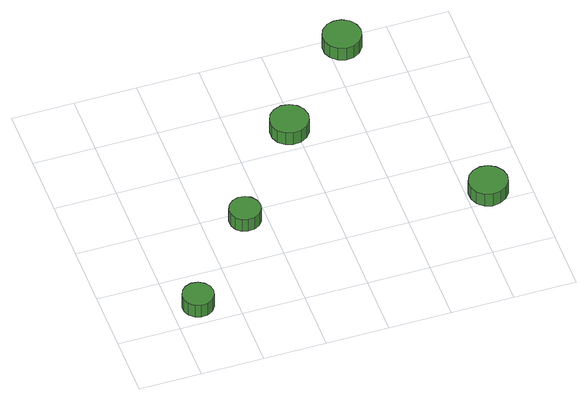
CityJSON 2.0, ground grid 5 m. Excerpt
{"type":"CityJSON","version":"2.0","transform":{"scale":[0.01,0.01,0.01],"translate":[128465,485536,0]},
"CityObjects":{
"tree1":{"type":"SolitaryVegetationObject","attributes":{"function":"something"},"geometry":[{"type":"MultiSurface","lod":"1","boundaries":[[[0,1,2,3,4,5,6,7,8,9,10,11,12,13,14]],[[15,16,17,18,19,20,21,22,23,24,25,26,27,28,29]],[[0,29,28,1]],[[1,28,27,2]],[[2,27,26,3]],[[3,26,25,4]],[[4,25,24,5]],[[5,24,23,6]],[[6,23,22,7]],[[7,22,21,8]],[[8,21,20,9]],[[9,20,19,10]],[[10,19,18,11]],[[11,18,17,12]],[[12,17,16,13]],[[13,16,15,14]],[[14,15,29,0]]]}]},
"tree2":{"type":"SolitaryVegetationObject","attributes":{"function":"something"},"geometry":[{"type":"MultiSurface","lod":"1","boundaries":[[[30,31,32,33,34,35,36,37,38,39,40,41,42,43,44]],[[45,46,47,48,49,50,51,52,53,54,55,56,57,58,59]],[[30,59,58,31]],[[31,58,57,32]],[[32,57,56,33]],[[33,56,55,34]],[[34,55,54,35]],[[35,54,53,36]],[[36,53,52,37]],[[37,52,51,38]],[[38,51,50,39]],[[39,50,49,40]],[[40,49,48,41]],[[41,48,47,42]],[[42,47,46,43]],[[43,46,45,44]],[[44,45,59,30]]]}]},
"tree3":{"type":"SolitaryVegetationObject","attributes":{"function":"something"},"geometry":[{"type":"MultiSurface","lod":"1","boundaries":[[[60,61,62,63,64,65,66,67,68,69,70,71,72,73,74]],[[75,76,77,78,79,80,81,82,83,84,85,86,87,88,89]],[[60,89,88,61]],[[61,88,87,62]],[[62,87,86,63]],[[63,86,85,64]],[[64,85,84,65]],[[65,84,83,66]],[[66,83,82,67]],[[67,82,81,68]],[[68,81,80,69]],[[69,80,79,70]],[[70,79,78,71]],[[71,78,77,72]],[[72,77,76,73]],[[73,76,75,74]],[[74,75,89,60]]]}]},
"tree4":{"type":"SolitaryVegetationObject","attributes":{"function":"something"},"geometry":[{"type":"MultiSurface","lod":"1","boundaries":[[[90,91,92,93,94,95,96,97,98,99,100,101,102,103,104]],[[105,106,107,108,109,110,111,112,113,114,115,116,117,118,119]],[[90,119,118,91]],[[91,118,117,92]],[[92,117,116,93]],[[93,116,115,94]],[[94,115,114,95]],[[95,114,113,96]],[[96,113,112,97]],[[97,112,111,98]],[[98,111,110,99]],[[99,110,109,100]],[[100,109,108,101]],[[101,108,107,102]],[[102,107,106,103]],[[103,106,105,104]],[[104,105,119,90]]]}]},
"tree5":{"type":"SolitaryVegetationObject","attributes":{"function":"something"},"geometry":[{"type":"MultiSurface","lod":"1","boundaries":[[[120,121,122,123,124,125,126,127,128,129,130,131,132,133,134]],[[135,136,137,138,139,140,141,142,143,144,145,146,147,148,149]],[[120,149,148,121]],[[121,148,147,122]],[[122,147,146,123]],[[123,146,145,124]],[[124,145,144,125]],[[125,144,143,126]],[[126,143,142,127]],[[127,142,141,128]],[[128,141,140,129]],[[129,140,139,130]],[[130,139,138,131]],[[131,138,137,132]],[[132,137,136,133]],[[133,136,135,134]],[[134,135,149,120]]]}]}
},
"vertices":[
[328,186,210],[317,237,210],[286,279,210],[242,305,210],[190,310,210],[141,294,210],[103,260,210],[82,212,210],[82,161,210],[103,113,210],[141,79,210],[190,63,210],[242,68,210],[286,94,210],[317,136,210],[317,136,83],[286,94,83],[242,68,83],[190,63,83],[141,79,83],[103,113,83],[82,161,83],[82,212,83],[103,260,83],[141,294,83],[190,310,83],[242,305,83],[286,279,83],[317,237,83],[328,186,83],
[944,895,244],[934,946,244],[903,988,244],[859,1013,244],[807,1019,244],[758,1003,244],[719,968,244],[698,921,244],[698,869,244],[719,822,244],[758,787,244],[807,772,244],[859,777,244],[903,803,244],[934,845,244],[934,845,117],[903,803,117],[859,777,117],[807,772,117],[758,787,117],[719,822,117],[698,869,117],[698,921,117],[719,968,117],[758,1003,117],[807,1019,117],[859,1013,117],[903,988,117],[934,946,117],[944,895,117],
[1584,1649,274],[1570,1711,274],[1533,1762,274],[1478,1794,274],[1414,1801,274],[1354,1781,274],[1306,1739,274],[1281,1680,274],[1281,1617,274],[1306,1558,274],[1354,1516,274],[1414,1496,274],[1478,1503,274],[1533,1535,274],[1570,1586,274],[1570,1586,147],[1533,1535,147],[1478,1503,147],[1414,1496,147],[1354,1516,147],[1306,1558,147],[1281,1617,147],[1281,1680,147],[1306,1739,147],[1354,1781,147],[1414,1801,147],[1478,1794,147],[1533,1762,147],[1570,1711,147],[1584,1649,147],
[2235,2324,317],[2221,2386,317],[2184,2438,317],[2129,2470,317],[2065,2476,317],[2005,2457,317],[1957,2414,317],[1931,2356,317],[1931,2292,317],[1957,2234,317],[2005,2191,317],[2065,2171,317],[2129,2178,317],[2184,2210,317],[2221,2261,317],[2221,2261,190],[2184,2210,190],[2129,2178,190],[2065,2171,190],[2005,2191,190],[1957,2234,190],[1931,2292,190],[1931,2356,190],[1957,2414,190],[2005,2457,190],[2065,2476,190],[2129,2470,190],[2184,2438,190],[2221,2386,190],[2235,2324,190],
[2804,552,278],[2791,614,278],[2753,665,278],[2698,697,278],[2635,704,278],[2574,684,278],[2527,642,278],[2501,583,278],[2501,520,278],[2527,461,278],[2574,419,278],[2635,399,278],[2698,406,278],[2753,438,278],[2791,489,278],[2791,489,151],[2753,438,151],[2698,406,151],[2635,399,151],[2574,419,151],[2527,461,151],[2501,520,151],[2501,583,151],[2527,642,151],[2574,684,151],[2635,704,151],[2698,697,151],[2753,665,151],[2791,614,151],[2804,552,151]
]}
